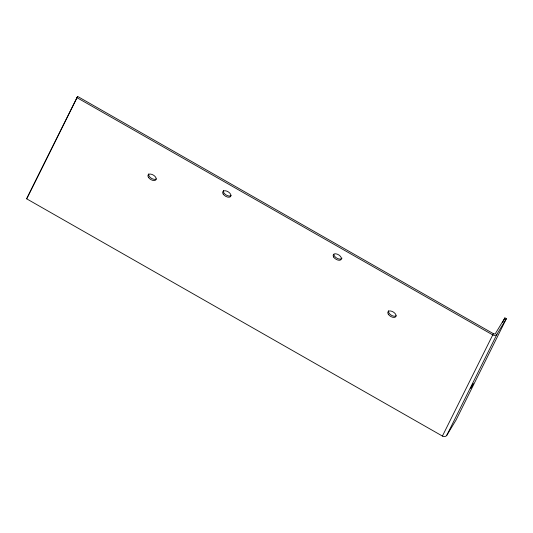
<?xml version="1.0" encoding="UTF-8"?>
<svg xmlns="http://www.w3.org/2000/svg" width="533" height="533" viewBox="0 0 533 533"><rect width="100%" height="100%" fill="white"/><g stroke="black" fill="none" stroke-linecap="round" stroke-linejoin="round"><path stroke-width="0.8" d="M26.65 198.816L77.605 96.426L493.371 333.678A1.672 1.386 26.4 0 0 495.55 333.318L504.898 317.901L506.35 318.734L456.115 419.931L446.767 435.348A3.351 2.772 26.4 0 1 442.417 436.061L26.65 198.816L77.605 96.426M442.417 436.061L493.371 333.678M502.679 322.365L504.898 317.901M446.767 435.348L497.003 334.151L506.35 318.734M76.885 97.612L492.652 334.864A3.351 2.772 26.4 0 0 497.003 334.151M396.206 315.796A4.604 2.585 31.2 0 1 390.982 314.99A4.604 2.585 31.2 0 1 388.644 310.712M156.342 178.921A4.604 2.585 31.2 0 1 151.112 178.122A4.604 2.585 31.2 0 1 148.78 173.838M341.999 258.119A4.604 2.585 31.2 0 1 337.382 258.432A4.604 2.585 31.2 0 1 333.838 254.234M231.075 195.598A4.604 2.585 31.2 0 1 225.852 194.792A4.604 2.585 31.2 0 1 223.52 190.508M470.806 388.111L473.257 383.893L470.806 388.111M388.284 314.204A4.604 2.585 31.2 0 0 395.486 316.982A4.604 2.585 31.2 0 0 392.002 311.345A4.604 2.585 31.2 0 0 388.284 314.204M148.414 177.329A4.604 2.585 31.2 0 0 155.623 180.107A4.604 2.585 31.2 0 0 152.132 174.471A4.604 2.585 31.2 0 0 148.414 177.329M223.154 194.005A4.604 2.585 31.2 0 0 230.363 196.784A4.604 2.585 31.2 0 0 226.871 191.147A4.604 2.585 31.2 0 0 223.154 194.005M333.638 257.053A4.604 2.585 31.2 0 0 340.847 259.824A4.604 2.585 31.2 0 0 337.356 254.194A4.604 2.585 31.2 0 0 333.638 257.053"/></g></svg>
